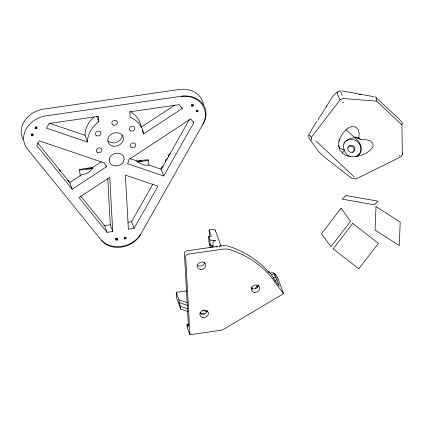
<?xml version="1.0" encoding="UTF-8"?>
<svg xmlns="http://www.w3.org/2000/svg" width="424" height="424" viewBox="0 0 424 424"><rect width="100%" height="100%" fill="white"/><g stroke="black" fill="none" stroke-linecap="round" stroke-linejoin="round"><path stroke-width="0.64" d="M338.707 145.697L339.714 147.886L342.253 149.46L344.405 149.916C344.691 153.17 347.5 155.507 350.362 156.615C358.704 157.198 368.88 154.05 373.104 146.317L372.829 143.222L370.242 140.858L365.742 139.591L360.591 139.613L358.789 137.911L359.197 133.428L358.089 129.415L355.582 126.988L352.068 126.516C344.548 128.313 340.907 135.77 338.479 142.39L338.659 146.238L339.767 150.25L342.513 152.656L344.405 149.916L343.535 148.543L343.339 145.262C344.85 139.883 350.77 137.456 355.953 137.715M126.092 238.447L126.156 237.827L124.974 237.424L124.365 238.505L124.826 238.929L126.092 238.447L125.652 237.228M197.944 111.385L198.008 110.765L197.542 110.341L196.275 110.818L196.217 111.438L197.399 111.841L197.944 111.385L197.505 110.16M351.607 178.207L355.513 179.039L358.423 177.788L400.654 156.901L402.365 154.484L401.915 124.937L402.312 122.499L400.309 120.511M309.276 133.263L308.842 135.076L309.022 138.362L318.376 151.336L324.577 157.24L351.379 178.059M339.136 141.187L339.762 139.162M318.106 120.199L318.668 118.471L326.899 106.069L326.045 106.853C330.116 101.14 332.973 93.174 340.218 90.725L342.263 95.517M37.047 127.937L36.061 127.269L35.166 128.207L35.473 128.737L36.803 128.541L37.047 127.937L36.602 126.712M193.217 105.905L193.461 105.3L193.159 104.77L191.828 104.967L191.584 105.571L191.892 106.101L193.217 105.905L192.777 104.686M309.912 133.184L312.038 128.917L316.649 121.651M193.794 122.706L163.701 175.987L127.502 163.701L128.573 161.618L129.076 159.376L190.742 118.937L193.794 122.706L193.349 121.481M152.937 183.995L131.626 221.678L134.058 228.404L128.371 229.225L125.403 175.107L157.951 186.152L134.058 228.404M163.701 175.987L161.263 169.261L189.597 119.155M140.455 234.663L202.677 124.624A23.93 19.811 -19.9 0 0 202.73 103.864A23.93 19.811 -19.9 0 0 181.456 96.259L45.999 115.863A23.93 19.811 -19.9 0 0 25.885 129.458A23.93 19.811 -19.9 0 0 28.201 149.873L101.437 240.307A22.976 19.022 -19.9 0 0 140.455 234.663A23.93 19.811 -19.9 0 1 101.437 240.307M258.37 285.092L256.737 286.062L255.683 287.832A4.388 2.396 -35.5 0 0 255.237 288.908M310.882 139.814L311.555 140.042L311.412 137.387L313.119 134.975L340.117 99.746L343.027 98.495L376.708 101.161L401.915 124.937M399.148 156.228L399.806 155.306M32.717 135.595L33.125 135.044L32.998 134.445L32.41 134.159L31.291 134.89L31.418 135.484L32.717 135.595L32.049 133.756M117.278 240.021L117.692 239.47L117.565 238.876L116.971 238.585L115.853 239.316L115.98 239.91L117.278 240.021L116.838 238.797M101.272 161.82L90.847 168.657L92.543 168.508L90.455 170.787L87.031 173.278L83.814 174.502L82.155 174.354L69.727 182.506L72.16 189.237L106.451 166.749L106.005 165.524M355.344 93.423L373.867 96.661M360.617 94.181L359.319 94.308M98.829 121.826L97.944 122.409A28.715 23.776 -19.9 0 0 87.424 141.012L87.482 142.045L46.518 128.143L49.147 123.49L98.527 116.346L98.829 121.826L96.836 116.324M141.595 126.856L174.932 104.993M142.151 130.269L143.482 133.942L182.283 108.491L181.843 107.272M271.832 274.874L274.063 273.544L275.42 275.446L274.964 274.185A6.455 3.525 -35.5 0 0 269.956 273.226M273.045 278.229L275.277 276.899L274.063 273.544M274.71 280.98L276.941 279.654L275.277 276.899M276.899 277.349A6.455 3.525 -35.5 0 1 278.065 278.541L283.545 293.678L223.962 329.088A7.977 6.604 -19.9 0 1 220.453 330.328L189.936 334.743L187.122 326.968L186.973 324.291L188.245 324.111M355.386 156.483L357.453 155.815L359.981 153.626C362.69 149.428 360.988 144.112 357.867 140.667C353.881 137.62 355.238 138.065 358.55 137.747L358.821 137.927M342.502 102.841L343.615 102.364M161.263 169.261L148.14 164.804L147.139 165.339L144.271 164.994L140.508 163.542L137.758 161.968L138.971 161.692L129.903 158.613M137.514 161.396L141.33 160.961L138.107 161.549M92.543 168.508L90.195 168.879A9.572 0.546 -7.8 0 1 79.458 169.717A9.572 0.546 -7.8 0 1 92.914 167.464M90.847 168.657L92.644 168.397M103.779 225.706L110.298 224.762L112.731 231.488L107.044 232.315L78.928 197.589L109.758 177.37L112.731 231.488M127.836 222.224L131.806 221.651M209.514 237.111L209.117 229.898L213.028 229.336A2.39 1.982 -19.9 0 1 215.487 231.001M208.666 236.603L209.88 239.958L215.535 240.8C212.376 240.169 212.647 244.298 213.24 246.217L210.198 245.761L208.984 242.406L208.666 236.603L211.401 236.205L209.117 229.898M188.198 311.603L180.661 309.123L176.543 297.743L176.246 292.396L186.708 290.885M137.758 161.968L140.249 161.634A9.572 0.546 -7.8 0 0 148.162 159.896A9.572 0.546 -7.8 0 0 136.316 161.094M350.203 156.514L345.083 155.253L342.168 152.582M357.586 138.107C352.731 137.037 349.625 132.717 346.005 129.723M176.246 292.396L178.965 299.911L187.106 302.588M178.965 299.911L179.114 302.588L187.874 305.466M202.269 310.204L207.278 311.847M179.114 302.588L180.513 306.451L187.424 308.725M199.985 312.854L204.379 314.301M308.879 135.044L309.552 135.272L311.412 137.387M49.046 123.098L85.044 135.32L87.482 142.045M357.697 138.134L360.591 139.613M375.102 96.736L399.731 119.674M315.822 140.789L354.056 176.797M182.283 108.491L179.188 104.67L129.808 111.819L130.11 117.3L131.043 117.618A28.715 23.776 -19.9 0 1 143.423 132.908L143.482 133.942M37.752 143.026L69.727 182.506M80.629 195.968L104.611 225.584L107.044 232.315M72.16 189.237L36.74 145.437L39.331 140.847L104.431 162.943L105.173 165.005L106.451 166.749M274.704 273.692L277.805 278.043M283.545 293.678L272.388 278.573A109.355 90.55 -19.9 0 0 230.598 249.837A15.953 13.208 -19.9 0 0 222.679 249.179L187.88 254.214A2.39 1.982 -19.9 0 0 185.643 256.557L189.936 334.743M256.737 286.062L257.771 287.509M251.787 287.461L252.805 288.887M376.47 97.774L376.708 101.161M276.941 279.654L279.225 285.962C275.234 281.292 272.563 275.764 268.53 271.164L268.933 272.484A109.355 90.55 -19.9 0 0 229.384 246.471A15.953 13.208 -19.9 0 0 221.466 245.814L219.118 246.153A2.39 1.982 -19.9 0 1 219.924 246.159M196.731 110.007L197.399 111.841M196.238 110.643L196.683 111.862M191.902 104.405L192.57 106.239M191.447 104.876L191.892 106.101M251.448 286.984L252.259 289.221M215.429 230.656L221.068 246.227M186.973 324.291L187.959 327.026L187.816 324.355L188.426 326.035L184.424 253.197A2.39 1.982 -19.9 0 1 186.661 250.849L217.554 246.381A2.39 1.982 -19.9 0 0 216.759 246.614M124.879 237.069L125.546 238.903M124.386 237.705L124.826 238.929M117.247 238.246L117.692 239.47M115.906 238.368L116.573 240.201M115.54 238.691L115.98 239.91M36.135 126.707L36.803 128.541M35.484 127.041L36.151 128.875M35.033 127.513L35.473 128.737M32.685 133.82L33.125 135.044M31.344 133.942L32.007 135.775M355.498 93.28L342.131 90.975M342.539 152.656L342.603 152.984M148.273 159.917L148.962 164.968M79.447 169.876L80.311 176.188M211.793 245.618L211.883 247.219M209.88 239.958L210.198 245.761M209.912 244.325L210.092 247.605M180.513 306.451L180.661 309.123M140.991 126.182L141.049 127.211M107.76 178.562L110.298 224.762M85.044 135.32L84.991 134.286A28.715 23.776 -19.9 0 1 94.022 116.934M181.456 96.259A24.852 20.58 -19.9 0 1 202.677 124.624M212.525 245.66A4.388 0.594 81.8 0 1 212.965 247.181M258.407 285.962A4.388 3.631 -19.9 0 1 251.13 288.124M216.07 247.065A2.39 1.982 -19.9 0 1 216.394 246.816M204.569 262.371A4.388 3.631 -19.9 0 1 201.607 265.737A4.388 3.631 -19.9 0 1 197.133 265.186M207.214 310.49A4.388 3.631 -19.9 0 1 200.329 313.681M340.122 99.746A17.925 3.763 51.6 0 1 337.303 91.971M402.8 152.672A17.93 8.522 17.1 0 1 402.365 154.484M347.945 147.08A3.593 3.546 47.5 0 1 353.15 147.303A3.593 3.546 47.5 0 1 352.651 152.486M343.859 142.983A9.508 9.381 47.4 0 1 358.02 142.21A9.508 9.381 47.4 0 1 357.125 156.382M203.467 104.882A23.93 19.811 -19.9 0 0 179.023 89.533L43.561 109.138A23.93 19.811 -19.9 0 0 23.092 139.427M130.21 111.698A28.715 23.776 -19.9 0 1 140.869 125.573M122.165 134.97A7.977 6.604 -19.9 0 1 116.966 142.167A7.977 6.604 -19.9 0 1 108.041 140.757M161.046 168.948A2.873 2.38 -19.9 0 1 163.245 166.24M67.623 180.37A2.873 2.38 -19.9 0 1 69.144 182.251M168.233 156.244A2.873 2.38 -19.9 0 1 170.432 153.536M59.164 169.929A2.873 2.38 -19.9 0 1 60.69 171.805M165.355 161.327A2.873 2.38 -19.9 0 1 167.559 158.618M375.998 206.546L375.092 230.094L399.297 245.586L400.198 222.038L375.998 206.546M109.281 159.477C108.592 168.407 123.236 167.491 124.047 159.567C124.736 150.637 110.092 151.554 109.281 159.477M341.097 208.248L321.498 233.688L330.943 246.789L350.542 221.349L341.097 208.248M352.731 223.411L333.137 248.851L358.821 268.816L378.415 243.376L352.731 223.411M346.122 195.538L342.205 199.137L374.09 204.755L378.012 201.156L346.122 195.538M86.729 168.794L91.277 168.206L86.729 168.794M200.234 269.378A4.388 3.631 -19.9 0 0 205.72 264.459A4.388 3.631 -19.9 0 0 198.596 263.299A4.388 3.631 -19.9 0 0 200.234 269.378M202.879 317.491A4.388 3.631 -19.9 0 0 208.359 312.573A4.388 3.631 -19.9 0 0 201.241 311.412A4.388 3.631 -19.9 0 0 202.879 317.491M254.23 292.316A4.388 3.631 -19.9 0 0 259.716 287.398A4.388 3.631 -19.9 0 0 252.593 286.237A4.388 3.631 -19.9 0 0 254.23 292.316M347.797 148.776A3.593 3.546 47.4 0 0 353.155 151.924A3.593 3.546 47.4 0 0 353.139 145.745A3.593 3.546 47.4 0 0 347.797 148.776M131.663 147.663A2.873 2.38 -19.9 0 0 135.77 144.971A2.873 2.38 -19.9 0 0 131.429 143.498A2.873 2.38 -19.9 0 0 131.663 147.663M96.879 135.86A2.873 2.38 -19.9 0 0 100.986 133.162A2.873 2.38 -19.9 0 0 96.651 131.694A2.873 2.38 -19.9 0 0 96.879 135.86M113.351 125.053A2.873 2.38 -19.9 0 0 117.459 122.361A2.873 2.38 -19.9 0 0 113.123 120.888A2.873 2.38 -19.9 0 0 113.351 125.053M130.746 130.958A2.873 2.38 -19.9 0 0 134.853 128.265A2.873 2.38 -19.9 0 0 130.513 126.792A2.873 2.38 -19.9 0 0 130.746 130.958M113.394 146.169A7.977 6.604 -19.9 0 0 123.161 137.063A7.977 6.604 -19.9 0 0 110.129 135.198A7.977 6.604 -19.9 0 0 113.394 146.169M97.796 152.566A2.873 2.38 -19.9 0 0 101.903 149.873A2.873 2.38 -19.9 0 0 97.568 148.4A2.873 2.38 -19.9 0 0 97.796 152.566"/></g></svg>
